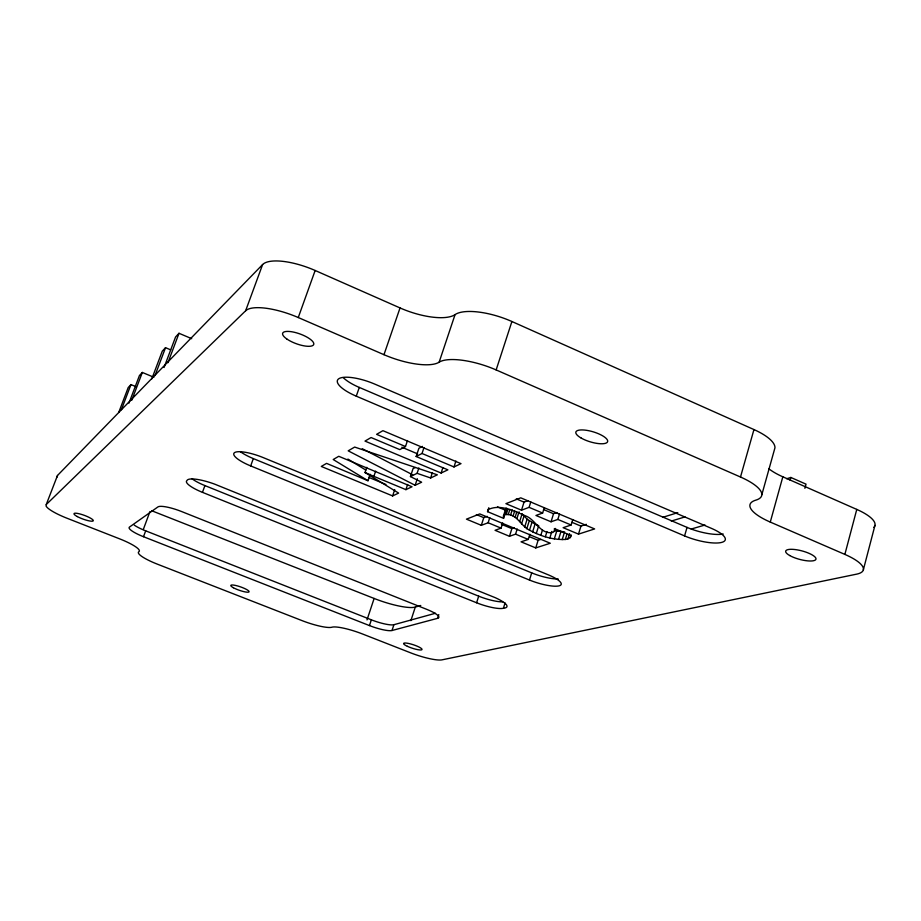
<?xml version="1.0" encoding="UTF-8"?>
<svg xmlns="http://www.w3.org/2000/svg" width="921" height="921" viewBox="0 0 921 921"><rect width="100%" height="100%" fill="white"/><g stroke="black" fill="none" stroke-linecap="round" stroke-linejoin="round"><path stroke-width="1.38" d="M46.257 504.535L46.05 505.917A27.25 5.215 20.3 0 0 67.175 518.304L119.615 538.843A26.26 4.893 20 0 1 138.852 551.737A26.007 4.847 19.7 0 0 157.479 564.205L301.95 620.581A25.362 4.663 18.8 0 0 331.917 627.213A25.189 4.605 18.5 0 1 362.448 633.959L410.651 652.839A25.673 4.778 18.1 0 0 441.988 659.85L856.576 574.163A41.917 11.777 14.7 0 0 844.868 554.407L770.278 522.08A43.989 13.147 14.8 0 1 755.784 500.161A44.139 13.55 15.5 0 0 740.496 477.02L496.143 369.931A45.129 14.759 18 0 0 439.133 362.183A45.647 15.116 19 0 1 383.976 354.689L298.266 317.538A44.335 14.137 20.1 0 0 245.619 310.791L46.257 504.535L57.493 475.478L262.612 264.546A44.024 15.139 20.2 0 1 315.155 270.486L400.036 307.936A45.313 16.175 19 0 0 455.055 314.614A44.795 15.795 18 0 1 511.903 321.51L753.954 429.566A43.828 14.517 15.2 0 1 774.941 447.848L761.84 494.692M57.252 476.951L57.493 475.478M863.345 569.834L874.95 525.396M844.868 554.407L856.772 509.417L782.827 476.802A43.69 14.08 14.5 0 1 768.885 468.789M804.885 488.303L806.025 484.158L790.851 477.458L786.741 478.736M790.091 480.209L790.851 477.458M770.278 522.08L782.827 476.802M740.496 477.02L753.954 429.566M684.579 535.918L356.266 396.168A29.541 8.968 19.1 0 1 338.813 378.727A29.541 8.968 19.1 0 1 374.628 384.045L711.3 528.309A28.493 8.024 15.8 0 1 721.891 542.342A28.493 8.024 15.8 0 1 684.579 535.918L687.043 527.399L359.294 387.43A29.507 9.095 19.1 0 1 343.326 377.702M572.758 519.594L571.101 525.005L563.134 527.687L578.503 534.122L580.955 526.11L586.332 524.325M555.294 528.435L554.477 531.083L552.888 532.453C540.615 534.756 536.252 520.837 526.904 516.428C515.253 511.696 500.552 503.476 488.188 509.612L487.543 511.662L503.58 518.339L503.43 516.036L504.673 514.781C515.046 512.629 519.905 523.462 526.812 528.642C538.348 535.446 551.829 540.028 565.321 539.476L566.933 534.215M565.321 539.476L567.923 538.912L569.535 533.65M567.923 538.912L570.295 537.565L571.112 534.917M554.327 538.866L556.745 531.026L563.387 531.716M558.529 539.441L560.947 531.59M562.19 539.648L564.608 531.785M529.471 580.046A23.555 5.641 17.3 0 0 559.266 585.802A23.555 5.641 17.3 0 0 548.076 574.75L263.256 457.61A24.499 6.125 19.6 0 0 234.602 452.591A24.499 6.125 19.6 0 0 250.685 465.922L529.471 580.046L531.705 572.885L253.31 458.589A24.476 6.217 19.6 0 1 240.254 451.566M545.359 536.77L546.97 531.555M544.323 507.621L542.63 513.043L535.953 515.461L551.046 521.793L553.533 513.745L556.94 512.525M549.849 537.956L551.863 531.429M551.046 521.793L557.827 519.421L559.496 514.01M502.693 522.978L501.07 528.124L488.13 522.76L481.315 525.327L466.452 519.156L479.795 513.918L550.263 543.24L535.746 547.914L521.067 541.836L528.24 539.418L529.851 534.284M532.626 531.901L535.066 524.084L527.134 519.168L522.76 514.505M536.275 533.535L538.716 525.707L535.066 524.084M535.746 547.914L538.117 540.293L540.765 539.418M540.834 535.297L542.457 530.082M521.516 524.026L523.991 516.151M578.503 534.122L594.632 528.93L520.768 497.835L505.917 503.66L521.505 510.199L529.08 507.344L530.784 501.922M524.671 527.019L527.134 519.168M526.812 528.642L529.276 520.802M503.407 608.263A25.466 5.618 17.7 0 0 495.222 597.671L214.662 484.135A26.513 6.067 19.8 0 0 186.986 480.543A22.472 5.135 19.8 0 0 202.459 492.344L476.594 602.771A21.563 4.743 17.7 0 0 503.407 608.263L505.065 602.933M529.471 530.277L531.924 522.449M510.556 515.138L512.226 509.843M513.055 516.036L514.735 510.741M515.173 517.095L516.842 511.8M501.07 528.124L495.061 530.312L509.463 536.287L511.88 528.631L514.321 527.756M516.98 518.373L519.064 511.765M521.505 510.199L524.037 502.141L527.837 500.679M509.463 536.287L515.564 534.157L517.188 529.011M519.663 521.585L522.149 513.688M503.43 516.036L505.928 508.15L506.078 510.476L497.455 506.872M476.594 602.771L478.69 596.175L204.911 485.586A22.449 5.215 19.8 0 1 191.971 478.724M503.58 518.339L504.409 515.725M504.673 514.781L506.769 508.185M506.216 514.494L507.885 509.209M508.219 514.62L509.9 509.325M487.543 511.662L488.809 507.724M488.13 522.76L489.776 517.602M481.315 525.327L483.778 517.66L487.186 516.347M437.59 618.325A19.997 4.11 18.1 0 0 426.642 609.311L181.61 511.546A20.792 4.386 19.8 0 0 157.917 506.93L129.458 527.088A19.41 3.811 19.9 0 0 143.503 536.713L369.448 625.578A18.685 3.592 18.4 0 0 392.001 630.505L437.59 618.325L438.787 614.606M407.485 440.572L405.493 446.524L399.749 449.609L371.082 437.544L364.981 441.09L441.101 473.037L447.871 469.837L416.154 456.505L422.025 453.489L453.984 466.959L455.918 461.03M410.87 620.662L415.29 607.089L420.747 605.488M496.143 369.931L511.903 321.51M441.101 473.037L442.897 467.592M392.001 630.505L393.912 624.703L435.437 613.271M430.637 477.976L437.325 474.822L354.666 447.065L348.184 450.83L415.129 485.298L421.657 482.213L410.421 476.583L417.086 473.325L430.637 477.976L432.398 472.611M422.025 453.489L423.994 447.548M367.007 619.891L374.133 598.454A34.112 7.08 18.4 0 0 415.29 607.089M417.086 473.325L418.871 467.96M415.129 485.298L417.317 478.736M369.448 625.578L371.359 619.821A18.673 3.649 18.4 0 0 393.912 624.703M439.133 362.183L455.055 314.614M416.154 456.505L418.905 448.251L422.44 446.397M366.765 467.327L365.004 472.519L373.88 476.353L405.908 489.65L407.635 484.469M410.421 476.583L413.069 468.616L415.302 467.511M370.196 474.315L368.02 480.739L326.564 463.378L321.279 466.44L392.611 495.924L394.741 489.581M373.88 476.353L375.641 471.161M383.976 354.689L400.036 307.936M356.266 396.168L359.294 387.43M298.266 317.538L315.155 270.486M250.685 465.922L253.31 458.589M202.459 492.344L204.911 485.586M245.619 310.791L262.612 264.546M143.503 536.713L145.679 530.841A19.399 3.868 19.9 0 1 134.247 525.131M143.285 529.552L149.962 511.535M151.815 378.853L162.28 351.154L165.527 347.689L170.696 349.865M154.993 375.595L165.527 347.689M164.065 367.491L175.566 336.971L179.008 333.287L191.718 338.675M167.944 362.701L179.008 333.287M131.784 400.221L142.329 372.452L153.876 377.253M570.295 537.565L571.066 535.538L554.384 528.55L554.477 531.083M118.728 412.435L128.215 387.522L130.966 384.598L136.216 386.774M121.411 409.672L130.966 384.598M128.952 403.133L139.428 375.549L142.329 372.452M392.611 495.924L398.632 493.092L365.004 472.519M405.908 489.65L412.009 486.772L338.755 456.298L333.206 459.521L368.02 480.739M453.984 466.959L460.995 463.643L382.917 430.671L376.597 434.344L405.493 446.524M663.085 517.222L677.787 512.652M671.282 521.079L685.017 516.9M691.234 529.022L705.026 525.016M554.511 530.577L556.745 531.026M151.769 510.775L374.133 598.454M145.679 530.841L371.359 619.821M515.564 534.157L528.24 539.418M368.791 477.366L385.934 484.481M501.415 524.279L511.88 528.631M476.353 514.574L483.778 517.66M529.563 536.736L538.117 540.293M401.855 447.226L417.581 453.846M543.494 509.52L553.533 513.745M516.267 498.871L524.037 502.141M571.999 522.345L580.955 526.11M529.08 507.344L542.63 513.043M557.827 519.421L571.101 525.005M362.275 448.711L412.7 474.81M347.885 459.061L365.844 470.09M856.772 509.417A41.641 12.618 14.3 0 1 873.822 527.388M502.739 601.897A21.54 4.824 17.7 0 1 478.69 596.175M558.218 578.998A23.532 5.722 17.3 0 1 531.705 572.885M723.204 534.007A28.459 8.139 15.8 0 1 687.043 527.399M789.654 555.501A15.657 4.398 14.9 0 0 815.304 560.037A15.657 4.398 14.9 0 0 797.528 549.918A15.657 4.398 14.9 0 0 789.654 555.501M407.393 646.323A9.717 1.819 18.2 0 0 422.014 649.581A9.717 1.819 18.2 0 0 409.016 643.549A9.717 1.819 18.2 0 0 407.393 646.323M233.37 587.736A9.717 1.819 19.2 0 0 248.797 592.065A9.717 1.819 19.2 0 0 237.63 585.963A9.717 1.819 19.2 0 0 233.37 587.736M77.329 516.577A10.281 1.98 20.2 0 0 93.148 520.952A10.281 1.98 20.2 0 0 80.438 514.091A10.281 1.98 20.2 0 0 77.329 516.577M286.661 338.87A16.509 5.215 19.9 0 0 313.082 345.317A16.509 5.215 19.9 0 0 294.801 332.389A16.509 5.215 19.9 0 0 286.661 338.87M581.22 438.085A16.566 5.215 16.8 0 0 607.376 442.126A16.566 5.215 16.8 0 0 586.689 430.337A16.566 5.215 16.8 0 0 581.22 438.085"/></g></svg>
